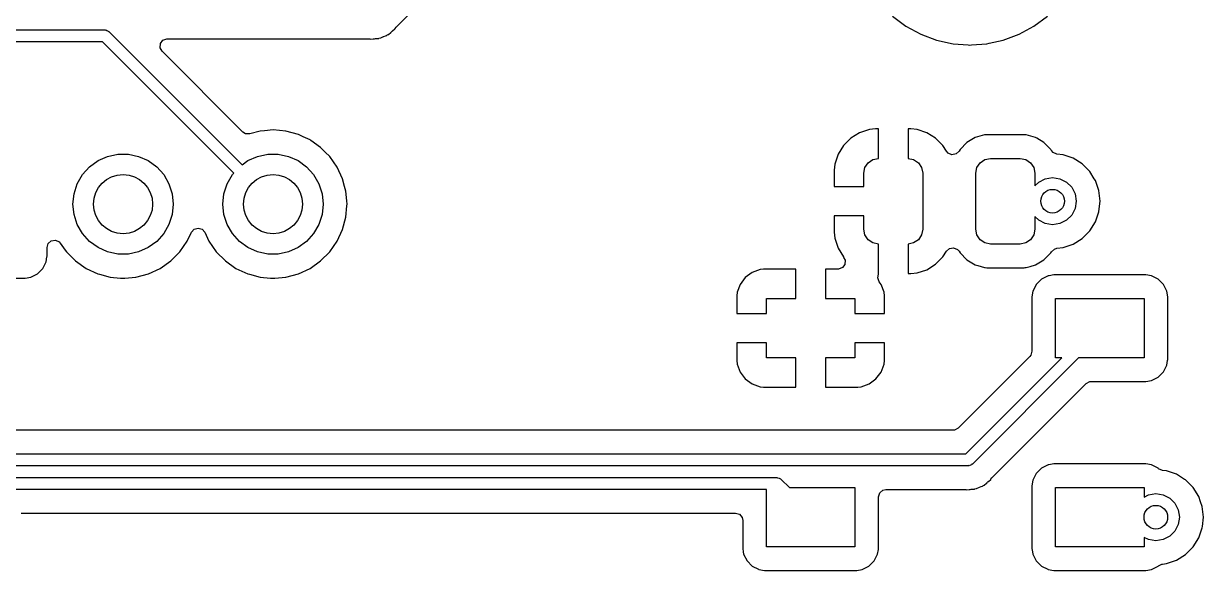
# Model space of a CAD drawing. Extents: x 0.71 to 7.56, y -5.16 to -0.79.
# Drawn here: x 4.989 to 5.776, y -1.988 to -1.624 of the extents above; entities that cross this region are included whole.
import ezdxf

# ---------------------------------------------------------------- set-up
doc = ezdxf.new("R2010")
doc.units = 0
doc.header["$MEASUREMENT"] = 0
doc.layers.add('BLACK', color=7, linetype='CONTINUOUS')

msp = doc.modelspace()

# ---------------------------------------------------------------- linework, layer by layer
at = {"layer": 'BLACK', "linetype": 'CONTINUOUS'}
for p, q in [((5.23721, -1.62624), (5.3044, -1.55906)), ((5.56837, -1.61873), (5.57739, -1.62548)), ((5.66277, -1.62548), (5.67179, -1.61873)), ((4.54072, -1.62795), (5.04291, -1.62795)), ((5.04291, -1.62795), (5.04322, -1.62805)), ((5.04322, -1.62805), (5.04353, -1.628)), ((5.04353, -1.628), (5.04435, -1.62842)), ((5.04435, -1.62842), (5.04523, -1.6287)), ((5.04523, -1.6287), (5.04541, -1.62896)), ((5.04541, -1.62896), (5.0457, -1.62911)), ((5.0457, -1.62911), (5.13452, -1.71792)), ((5.23397, -1.62939), (5.23435, -1.6291)), ((5.23435, -1.6291), (5.23479, -1.62867)), ((5.23479, -1.62867), (5.23491, -1.62855)), ((5.23491, -1.62855), (5.23646, -1.62721)), ((5.23646, -1.62721), (5.23656, -1.62705)), ((5.23656, -1.62705), (5.23721, -1.62624)), ((5.57739, -1.62548), (5.57739, -1.62548)), ((5.57739, -1.62548), (5.58728, -1.63088)), ((5.65288, -1.63088), (5.66277, -1.62548)), ((5.04128, -1.63583), (4.54235, -1.63583)), ((5.12891, -1.72346), (5.04128, -1.63583)), ((5.07978, -1.6398), (5.07998, -1.63705)), ((5.07998, -1.63705), (5.08163, -1.63485)), ((5.08163, -1.63485), (5.08421, -1.63389)), ((5.08421, -1.63389), (5.08455, -1.63388)), ((5.08455, -1.63388), (5.21877, -1.63388)), ((5.21877, -1.63388), (5.21981, -1.63399)), ((5.21981, -1.63399), (5.21999, -1.63403)), ((5.21999, -1.63403), (5.22203, -1.63388)), ((5.22203, -1.63388), (5.2222, -1.63388)), ((5.2222, -1.63388), (5.22282, -1.63388)), ((5.22282, -1.63388), (5.22343, -1.63379)), ((5.22343, -1.63379), (5.22361, -1.63377)), ((5.22361, -1.63377), (5.22564, -1.63363)), ((5.22564, -1.63363), (5.22582, -1.63356)), ((5.22582, -1.63356), (5.22683, -1.6333)), ((5.22683, -1.6333), (5.22702, -1.63327)), ((5.22702, -1.63327), (5.22888, -1.63243)), ((5.22888, -1.63243), (5.22904, -1.63236)), ((5.22904, -1.63236), (5.23018, -1.63193)), ((5.23018, -1.63193), (5.23095, -1.63165)), ((5.23095, -1.63165), (5.2311, -1.63153)), ((5.23095, -1.63165), (5.23095, -1.63165)), ((5.23095, -1.63165), (5.23095, -1.63165)), ((5.2311, -1.63153), (5.232, -1.631)), ((5.232, -1.631), (5.23217, -1.63092)), ((5.23217, -1.63092), (5.23372, -1.62958)), ((5.23372, -1.62958), (5.23385, -1.62947)), ((5.23385, -1.62947), (5.23397, -1.62939)), ((5.58728, -1.63088), (5.58728, -1.63088)), ((5.58728, -1.63088), (5.58728, -1.63088)), ((5.58728, -1.63088), (5.58728, -1.63088)), ((5.58728, -1.63088), (5.59783, -1.63482)), ((5.59783, -1.63482), (5.59783, -1.63482)), ((5.59783, -1.63482), (5.59783, -1.63482)), ((5.59783, -1.63482), (5.60884, -1.63721)), ((5.63132, -1.63721), (5.63285, -1.63688)), ((5.63285, -1.63688), (5.64232, -1.63482)), ((5.64232, -1.63482), (5.65288, -1.63088)), ((5.64232, -1.63482), (5.64232, -1.63482)), ((5.64232, -1.63482), (5.64232, -1.63482)), ((5.0811, -1.64221), (5.07978, -1.6398)), ((5.1349, -1.69601), (5.0811, -1.64221)), ((5.60884, -1.63721), (5.60884, -1.63721)), ((5.60884, -1.63721), (5.60884, -1.63721)), ((5.60884, -1.63721), (5.61883, -1.63793)), ((5.61883, -1.63793), (5.62008, -1.63802)), ((5.62008, -1.63802), (5.6212, -1.63794)), ((5.62008, -1.63802), (5.62008, -1.63802)), ((5.62008, -1.63802), (5.62008, -1.63802)), ((5.6212, -1.63794), (5.63132, -1.63721)), ((5.13687, -1.69721), (5.1349, -1.69601)), ((5.13962, -1.69728), (5.13687, -1.69721)), ((5.14654, -1.69542), (5.13962, -1.69728)), ((5.1494, -1.69517), (5.14654, -1.69542)), ((5.14654, -1.69542), (5.14654, -1.69542)), ((5.15512, -1.69467), (5.1494, -1.69517)), ((5.1637, -1.69542), (5.15512, -1.69467)), ((5.15512, -1.69467), (5.15512, -1.69467)), ((5.17202, -1.69765), (5.1637, -1.69542)), ((5.17528, -1.69918), (5.17202, -1.69765)), ((5.17202, -1.69765), (5.17202, -1.69765)), ((5.17202, -1.69765), (5.17202, -1.69765)), ((5.17983, -1.7013), (5.17528, -1.69918)), ((5.54649, -1.69648), (5.54062, -1.70011)), ((5.55304, -1.69431), (5.54649, -1.69648)), ((5.54649, -1.69648), (5.54649, -1.69648)), ((5.55709, -1.6939), (5.55304, -1.69431)), ((5.55906, -1.6939), (5.55709, -1.6939)), ((5.55709, -1.6939), (5.55709, -1.6939)), ((5.55906, -1.71358), (5.55906, -1.6939)), ((5.55906, -1.6939), (5.55906, -1.6939)), ((5.58071, -1.6939), (5.57874, -1.6939)), ((5.57874, -1.6939), (5.57874, -1.71358)), ((5.58475, -1.69431), (5.58071, -1.6939)), ((5.5913, -1.69648), (5.58475, -1.69431)), ((5.58475, -1.69431), (5.58475, -1.69431)), ((5.59718, -1.70011), (5.5913, -1.69648)), ((5.5913, -1.69648), (5.5913, -1.69648)), ((5.62361, -1.69973), (5.61804, -1.70303)), ((5.62982, -1.69793), (5.62361, -1.69973)), ((5.62361, -1.69973), (5.62361, -1.69973)), ((5.63127, -1.69781), (5.62982, -1.69793)), ((5.62982, -1.69793), (5.62982, -1.69793)), ((5.65613, -1.69781), (5.63127, -1.69781)), ((5.63127, -1.69781), (5.63127, -1.69781)), ((5.65758, -1.69793), (5.65613, -1.69781)), ((5.65613, -1.69781), (5.65613, -1.69781)), ((5.66379, -1.69973), (5.65758, -1.69793)), ((5.65758, -1.69793), (5.65758, -1.69793)), ((5.6638, -1.69973), (5.66379, -1.69973)), ((5.6646, -1.70021), (5.6638, -1.69973)), ((5.6638, -1.69973), (5.6638, -1.69973)), ((5.6638, -1.69973), (5.6638, -1.69973)), ((5.18046, -1.70174), (5.17983, -1.7013)), ((5.18688, -1.70624), (5.18046, -1.70174)), ((5.19002, -1.70937), (5.18688, -1.70624)), ((5.53574, -1.70499), (5.53211, -1.71086)), ((5.54062, -1.70011), (5.53574, -1.70499)), ((5.60206, -1.70499), (5.59718, -1.70011)), ((5.60443, -1.70883), (5.60206, -1.70499)), ((5.61346, -1.7076), (5.61278, -1.70875)), ((5.61804, -1.70303), (5.61346, -1.7076)), ((5.61346, -1.7076), (5.61346, -1.7076)), ((5.61804, -1.70303), (5.61804, -1.70303)), ((5.66936, -1.70303), (5.6646, -1.70021)), ((5.67394, -1.7076), (5.66936, -1.70303)), ((5.66936, -1.70303), (5.66936, -1.70303)), ((5.67423, -1.7081), (5.67394, -1.7076)), ((5.67394, -1.7076), (5.67394, -1.7076)), ((5.67394, -1.7076), (5.67394, -1.7076)), ((5.03273, -1.71923), (5.03839, -1.71511)), ((5.03839, -1.71511), (5.04478, -1.71227)), ((5.04478, -1.71227), (5.05162, -1.71081)), ((5.05162, -1.71081), (5.05862, -1.71081)), ((5.05862, -1.71081), (5.06546, -1.71227)), ((5.06546, -1.71227), (5.07185, -1.71511)), ((5.07185, -1.71511), (5.07751, -1.71923)), ((5.13452, -1.71792), (5.13839, -1.71511)), ((5.13839, -1.71511), (5.14478, -1.71227)), ((5.14478, -1.71227), (5.15162, -1.71081)), ((5.15162, -1.71081), (5.15862, -1.71081)), ((5.15862, -1.71081), (5.16546, -1.71227)), ((5.16546, -1.71227), (5.17185, -1.71511)), ((5.17185, -1.71511), (5.17751, -1.71923)), ((5.19298, -1.71233), (5.19002, -1.70937)), ((5.19792, -1.71938), (5.19298, -1.71233)), ((5.53211, -1.71086), (5.52994, -1.71741)), ((5.53211, -1.71086), (5.53211, -1.71086)), ((5.5521, -1.71647), (5.55529, -1.71433)), ((5.55529, -1.71433), (5.55906, -1.71358)), ((5.57874, -1.71358), (5.58251, -1.71433)), ((5.58251, -1.71433), (5.5857, -1.71647)), ((5.60552, -1.71007), (5.60443, -1.70883)), ((5.60807, -1.71112), (5.60552, -1.71007)), ((5.61077, -1.71063), (5.60807, -1.71112)), ((5.61278, -1.70875), (5.61077, -1.71063)), ((5.6269, -1.71647), (5.63009, -1.71433)), ((5.63009, -1.71433), (5.63386, -1.71358)), ((5.63386, -1.71358), (5.65354, -1.71358)), ((5.65354, -1.71358), (5.65731, -1.71433)), ((5.65731, -1.71433), (5.6605, -1.71647)), ((5.67439, -1.70837), (5.67423, -1.7081)), ((5.67551, -1.70967), (5.67439, -1.70837)), ((5.67805, -1.71073), (5.67551, -1.70967)), ((5.68225, -1.71121), (5.67805, -1.71073)), ((5.68896, -1.71355), (5.68225, -1.71121)), ((5.68225, -1.71121), (5.68225, -1.71121)), ((5.69497, -1.71733), (5.68896, -1.71355)), ((5.02804, -1.72442), (5.03273, -1.71923)), ((5.07751, -1.71923), (5.08219, -1.72442)), ((5.12804, -1.72442), (5.12891, -1.72346)), ((5.17751, -1.71923), (5.18219, -1.72442)), ((5.20156, -1.72719), (5.19792, -1.71938)), ((5.19792, -1.71938), (5.19792, -1.71938)), ((5.19792, -1.71938), (5.19792, -1.71938)), ((5.52994, -1.71741), (5.52953, -1.72146)), ((5.52953, -1.72146), (5.52953, -1.73228)), ((5.52994, -1.71741), (5.52994, -1.71741)), ((5.54921, -1.72343), (5.54996, -1.71966)), ((5.54921, -1.73228), (5.54921, -1.72343)), ((5.54996, -1.71966), (5.5521, -1.71647)), ((5.5857, -1.71647), (5.58783, -1.71966)), ((5.58783, -1.71966), (5.58858, -1.72343)), ((5.58858, -1.72343), (5.58858, -1.76083)), ((5.62402, -1.72343), (5.62476, -1.71966)), ((5.62402, -1.76083), (5.62402, -1.72343)), ((5.62476, -1.71966), (5.6269, -1.71647)), ((5.6605, -1.71647), (5.66264, -1.71966)), ((5.66264, -1.71966), (5.66339, -1.72343)), ((5.66339, -1.72343), (5.66339, -1.73194)), ((5.69999, -1.72235), (5.69497, -1.71733)), ((5.70303, -1.72719), (5.69999, -1.72235)), ((5.02238, -1.73714), (5.02455, -1.73048)), ((5.02455, -1.73048), (5.02804, -1.72442)), ((5.08219, -1.72442), (5.08569, -1.73048)), ((5.08569, -1.73048), (5.08785, -1.73714)), ((5.12238, -1.73714), (5.12455, -1.73048)), ((5.12455, -1.73048), (5.12804, -1.72442)), ((5.18219, -1.72442), (5.18569, -1.73048)), ((5.18569, -1.73048), (5.18785, -1.73714)), ((5.20292, -1.73228), (5.20156, -1.72719)), ((5.66339, -1.73194), (5.66594, -1.72939)), ((5.66594, -1.72939), (5.67033, -1.72715)), ((5.67033, -1.72715), (5.6752, -1.72638)), ((5.6752, -1.72638), (5.68006, -1.72715)), ((5.68006, -1.72715), (5.68445, -1.72939)), ((5.68445, -1.72939), (5.68794, -1.73287)), ((5.70377, -1.72837), (5.70303, -1.72719)), ((5.70514, -1.73228), (5.70377, -1.72837)), ((5.02165, -1.74409), (5.02238, -1.73714)), ((5.08785, -1.73714), (5.08858, -1.74409)), ((5.12165, -1.74409), (5.12238, -1.73714)), ((5.18785, -1.73714), (5.18858, -1.74409)), ((5.20379, -1.73551), (5.20292, -1.73228)), ((5.20434, -1.74184), (5.20379, -1.73551)), ((5.52953, -1.73228), (5.54921, -1.73228)), ((5.68794, -1.73287), (5.69017, -1.73726)), ((5.69017, -1.73726), (5.69094, -1.74213)), ((5.70612, -1.73507), (5.70514, -1.73228)), ((5.70691, -1.74213), (5.70612, -1.73507)), ((5.70612, -1.73507), (5.70612, -1.73507)), ((5.02238, -1.75105), (5.02165, -1.74409)), ((5.08858, -1.74409), (5.08785, -1.75105)), ((5.12238, -1.75105), (5.12165, -1.74409)), ((5.18858, -1.74409), (5.18785, -1.75105)), ((5.20379, -1.75268), (5.20444, -1.74521)), ((5.20454, -1.74409), (5.20434, -1.74184)), ((5.20444, -1.74521), (5.20454, -1.74409)), ((5.20454, -1.74409), (5.20454, -1.74409)), ((5.69017, -1.74699), (5.68794, -1.75138)), ((5.69094, -1.74213), (5.69017, -1.74699)), ((5.70612, -1.74918), (5.70653, -1.74554)), ((5.70653, -1.74554), (5.70691, -1.74213)), ((5.70691, -1.74213), (5.70691, -1.74213)), ((5.02455, -1.75771), (5.02238, -1.75105)), ((5.08785, -1.75105), (5.08569, -1.75771)), ((5.12455, -1.75771), (5.12238, -1.75105)), ((5.18785, -1.75105), (5.18569, -1.75771)), ((5.20156, -1.761), (5.20379, -1.75268)), ((5.54921, -1.75197), (5.52953, -1.75197)), ((5.52953, -1.75197), (5.52953, -1.76279)), ((5.54921, -1.76083), (5.54921, -1.75197)), ((5.66594, -1.75487), (5.66339, -1.75231)), ((5.66339, -1.75231), (5.66339, -1.76083)), ((5.67033, -1.7571), (5.66594, -1.75487)), ((5.68445, -1.75487), (5.68006, -1.7571)), ((5.68794, -1.75138), (5.68445, -1.75487)), ((5.70377, -1.75589), (5.70612, -1.74918)), ((5.02804, -1.76376), (5.02455, -1.75771)), ((5.08569, -1.75771), (5.08219, -1.76376)), ((5.09792, -1.7688), (5.10069, -1.76285)), ((5.10069, -1.76285), (5.10251, -1.76079)), ((5.10251, -1.76079), (5.10516, -1.76003)), ((5.10516, -1.76003), (5.10779, -1.76083)), ((5.10779, -1.76083), (5.10954, -1.76285)), ((5.10954, -1.76285), (5.11232, -1.7688)), ((5.12804, -1.76376), (5.12455, -1.75771)), ((5.18569, -1.75771), (5.18219, -1.76376)), ((5.19792, -1.7688), (5.20156, -1.761)), ((5.52953, -1.76279), (5.52994, -1.76684)), ((5.54996, -1.76459), (5.54921, -1.76083)), ((5.58858, -1.76083), (5.58783, -1.76459)), ((5.62476, -1.76459), (5.62402, -1.76083)), ((5.66339, -1.76083), (5.66264, -1.76459)), ((5.6752, -1.75787), (5.67033, -1.7571)), ((5.68006, -1.7571), (5.6752, -1.75787)), ((5.69497, -1.76692), (5.69999, -1.7619)), ((5.69999, -1.7619), (5.70377, -1.75589)), ((5.00435, -1.77291), (5.00513, -1.77027)), ((5.00513, -1.77027), (5.0072, -1.76847)), ((5.0072, -1.76847), (5.00993, -1.76808)), ((5.00993, -1.76808), (5.01243, -1.76922)), ((5.01243, -1.76922), (5.01323, -1.77011)), ((5.01323, -1.77011), (5.01643, -1.77468)), ((5.03273, -1.76896), (5.02804, -1.76376)), ((5.03839, -1.77308), (5.03273, -1.76896)), ((5.07751, -1.76896), (5.07185, -1.77308)), ((5.08219, -1.76376), (5.07751, -1.76896)), ((5.09298, -1.77586), (5.09792, -1.7688)), ((5.11232, -1.7688), (5.11726, -1.77586)), ((5.13273, -1.76896), (5.12804, -1.76376)), ((5.13839, -1.77308), (5.13273, -1.76896)), ((5.17751, -1.76896), (5.17185, -1.77308)), ((5.18219, -1.76376), (5.17751, -1.76896)), ((5.19298, -1.77586), (5.19792, -1.7688)), ((5.52994, -1.76684), (5.53211, -1.77339)), ((5.5521, -1.76779), (5.54996, -1.76459)), ((5.55529, -1.76992), (5.5521, -1.76779)), ((5.55906, -1.77067), (5.55529, -1.76992)), ((5.55906, -1.79082), (5.55906, -1.77067)), ((5.58251, -1.76992), (5.57874, -1.77067)), ((5.57874, -1.77067), (5.57874, -1.79035)), ((5.5857, -1.76779), (5.58251, -1.76992)), ((5.58783, -1.76459), (5.5857, -1.76779)), ((5.6269, -1.76779), (5.62476, -1.76459)), ((5.63009, -1.76992), (5.6269, -1.76779)), ((5.63386, -1.77067), (5.63009, -1.76992)), ((5.65354, -1.77067), (5.63386, -1.77067)), ((5.65731, -1.76992), (5.65354, -1.77067)), ((5.6605, -1.76779), (5.65731, -1.76992)), ((5.66264, -1.76459), (5.6605, -1.76779)), ((5.68225, -1.77305), (5.68896, -1.7707)), ((5.68896, -1.7707), (5.69497, -1.76692)), ((5.00435, -1.7788), (5.00435, -1.77291)), ((5.01643, -1.77468), (5.01726, -1.77586)), ((5.01726, -1.77586), (5.02335, -1.78195)), ((5.04478, -1.77592), (5.03839, -1.77308)), ((5.05162, -1.77738), (5.04478, -1.77592)), ((5.05862, -1.77738), (5.05162, -1.77738)), ((5.06546, -1.77592), (5.05862, -1.77738)), ((5.07185, -1.77308), (5.06546, -1.77592)), ((5.08688, -1.78195), (5.09298, -1.77586)), ((5.11726, -1.77586), (5.12335, -1.78195)), ((5.14478, -1.77592), (5.13839, -1.77308)), ((5.15162, -1.77738), (5.14478, -1.77592)), ((5.15862, -1.77738), (5.15162, -1.77738)), ((5.16546, -1.77592), (5.15862, -1.77738)), ((5.17185, -1.77308), (5.16546, -1.77592)), ((5.18688, -1.78195), (5.19298, -1.77586)), ((5.53211, -1.77339), (5.53211, -1.77339)), ((5.53211, -1.77339), (5.53574, -1.77927)), ((5.60206, -1.77927), (5.60443, -1.77543)), ((5.60443, -1.77543), (5.60647, -1.77359)), ((5.60647, -1.77359), (5.60919, -1.77314)), ((5.60919, -1.77314), (5.61171, -1.77424)), ((5.61171, -1.77424), (5.61278, -1.7755)), ((5.61278, -1.7755), (5.61346, -1.77665)), ((5.61346, -1.77665), (5.61346, -1.77665)), ((5.61346, -1.77665), (5.61346, -1.77665)), ((5.61346, -1.77665), (5.61804, -1.78122)), ((5.66936, -1.78122), (5.67394, -1.77665)), ((5.67394, -1.77665), (5.67439, -1.77589)), ((5.67439, -1.77589), (5.6764, -1.77401)), ((5.6764, -1.77401), (5.67805, -1.77352)), ((5.67805, -1.77352), (5.68225, -1.77305)), ((5.0015, -1.78694), (5.00377, -1.78249)), ((5.00377, -1.78249), (5.00428, -1.77927)), ((5.00377, -1.78249), (5.00377, -1.78249)), ((5.00377, -1.78249), (5.00377, -1.78249)), ((5.00428, -1.77927), (5.00435, -1.7788)), ((5.02335, -1.78195), (5.03041, -1.78689)), ((5.07983, -1.78689), (5.08688, -1.78195)), ((5.12335, -1.78195), (5.13041, -1.78689)), ((5.17983, -1.78689), (5.18688, -1.78195)), ((5.53501, -1.78643), (5.53243, -1.78739)), ((5.53666, -1.78423), (5.53501, -1.78643)), ((5.53574, -1.77927), (5.53591, -1.77949)), ((5.53591, -1.77949), (5.53581, -1.77957)), ((5.53581, -1.77957), (5.53686, -1.78148)), ((5.53686, -1.78148), (5.53666, -1.78423)), ((5.5913, -1.78777), (5.59718, -1.78415)), ((5.59718, -1.78415), (5.60206, -1.77927)), ((5.61804, -1.78122), (5.61804, -1.78122)), ((5.61804, -1.78122), (5.61804, -1.78122)), ((5.61804, -1.78122), (5.62361, -1.78452)), ((5.62361, -1.78452), (5.62525, -1.78499)), ((5.62525, -1.78499), (5.62982, -1.78632)), ((5.62982, -1.78632), (5.62982, -1.78632)), ((5.62982, -1.78632), (5.62982, -1.78632)), ((5.62982, -1.78632), (5.6303, -1.78636)), ((5.6303, -1.78636), (5.63127, -1.78644)), ((5.63127, -1.78644), (5.63127, -1.78644)), ((5.63127, -1.78644), (5.65613, -1.78644)), ((5.65613, -1.78644), (5.65686, -1.78638)), ((5.65686, -1.78638), (5.65758, -1.78632)), ((5.65758, -1.78632), (5.66017, -1.78557)), ((5.65758, -1.78632), (5.65758, -1.78632)), ((5.65758, -1.78632), (5.65758, -1.78632)), ((5.66017, -1.78557), (5.6638, -1.78452)), ((5.6638, -1.78452), (5.66936, -1.78122)), ((4.92041, -1.79333), (4.98982, -1.79333)), ((4.98982, -1.79333), (4.99352, -1.79274)), ((4.99352, -1.79274), (4.99797, -1.79047)), ((4.99797, -1.79047), (5.0015, -1.78694)), ((5.03041, -1.78689), (5.03822, -1.79053)), ((5.03822, -1.79053), (5.03822, -1.79053)), ((5.03822, -1.79053), (5.03822, -1.79053)), ((5.03822, -1.79053), (5.03942, -1.79086)), ((5.03942, -1.79086), (5.04654, -1.79276)), ((5.04654, -1.79276), (5.05342, -1.79337)), ((5.05342, -1.79337), (5.05512, -1.79351)), ((5.05512, -1.79351), (5.05623, -1.79342)), ((5.05512, -1.79351), (5.05512, -1.79351)), ((5.05512, -1.79351), (5.05512, -1.79351)), ((5.05623, -1.79342), (5.0637, -1.79276)), ((5.0637, -1.79276), (5.07202, -1.79053)), ((5.07202, -1.79053), (5.07983, -1.78689)), ((5.13041, -1.78689), (5.13822, -1.79053)), ((5.13822, -1.79053), (5.13822, -1.79053)), ((5.13822, -1.79053), (5.13822, -1.79053)), ((5.13822, -1.79053), (5.13942, -1.79086)), ((5.13942, -1.79086), (5.14654, -1.79276)), ((5.14654, -1.79276), (5.15342, -1.79337)), ((5.15342, -1.79337), (5.15512, -1.79351)), ((5.15512, -1.79351), (5.15623, -1.79342)), ((5.15512, -1.79351), (5.15512, -1.79351)), ((5.15512, -1.79351), (5.15512, -1.79351)), ((5.15623, -1.79342), (5.1637, -1.79276)), ((5.1637, -1.79276), (5.17202, -1.79053)), ((5.17202, -1.79053), (5.17983, -1.78689)), ((5.47019, -1.79302), (5.4668, -1.79756)), ((5.47472, -1.78963), (5.47019, -1.79302)), ((5.47019, -1.79302), (5.47019, -1.79302)), ((5.48002, -1.78765), (5.47472, -1.78963)), ((5.47472, -1.78963), (5.47472, -1.78963)), ((5.48237, -1.7874), (5.48002, -1.78765)), ((5.48002, -1.78765), (5.48002, -1.78765)), ((5.50394, -1.7874), (5.48237, -1.7874)), ((5.50394, -1.80709), (5.50394, -1.7874)), ((5.53209, -1.7874), (5.52362, -1.7874)), ((5.52362, -1.7874), (5.52362, -1.80709)), ((5.53243, -1.78739), (5.53209, -1.7874)), ((5.55852, -1.79327), (5.55906, -1.79082)), ((5.55948, -1.79585), (5.55852, -1.79327)), ((5.57874, -1.79035), (5.58071, -1.79035)), ((5.58071, -1.79035), (5.58475, -1.78994)), ((5.58071, -1.79035), (5.58071, -1.79035)), ((5.58475, -1.78994), (5.5913, -1.78777)), ((5.5913, -1.78777), (5.5913, -1.78777)), ((5.66778, -1.79417), (5.66425, -1.7977)), ((5.67223, -1.7919), (5.66778, -1.79417)), ((5.66778, -1.79417), (5.66778, -1.79417)), ((5.66778, -1.79417), (5.66778, -1.79417)), ((5.67299, -1.79178), (5.67223, -1.7919)), ((5.67592, -1.79132), (5.67299, -1.79178)), ((5.73746, -1.79132), (5.67592, -1.79132)), ((5.74115, -1.7919), (5.73746, -1.79132)), ((5.74258, -1.79263), (5.74115, -1.7919)), ((5.7456, -1.79417), (5.74258, -1.79263)), ((5.74914, -1.7977), (5.7456, -1.79417)), ((5.7456, -1.79417), (5.7456, -1.79417)), ((5.7456, -1.79417), (5.7456, -1.79417)), ((5.4668, -1.79756), (5.46482, -1.80286)), ((5.4668, -1.79756), (5.4668, -1.79756)), ((5.56076, -1.79756), (5.55948, -1.79585)), ((5.56274, -1.80286), (5.56076, -1.79756)), ((5.56076, -1.79756), (5.56076, -1.79756)), ((5.66198, -1.80215), (5.6614, -1.80585)), ((5.66372, -1.79873), (5.66198, -1.80215)), ((5.66425, -1.7977), (5.66372, -1.79873)), ((5.66425, -1.7977), (5.66425, -1.7977)), ((5.66425, -1.7977), (5.66425, -1.7977)), ((5.7514, -1.80215), (5.74914, -1.7977)), ((5.74914, -1.7977), (5.74914, -1.7977)), ((5.74914, -1.7977), (5.74914, -1.7977)), ((5.75199, -1.80585), (5.7514, -1.80215)), ((5.46482, -1.80286), (5.46457, -1.8052)), ((5.46457, -1.8052), (5.46457, -1.81693)), ((5.46482, -1.80286), (5.46482, -1.80286)), ((5.48425, -1.81693), (5.48425, -1.80709)), ((5.48425, -1.80709), (5.50394, -1.80709)), ((5.52362, -1.80709), (5.54331, -1.80709)), ((5.54331, -1.80709), (5.54331, -1.81693)), ((5.56299, -1.8052), (5.56274, -1.80286)), ((5.56274, -1.80286), (5.56274, -1.80286)), ((5.56299, -1.81693), (5.56299, -1.8052)), ((5.56299, -1.8052), (5.56299, -1.8052)), ((5.6614, -1.80585), (5.6614, -1.84218)), ((5.67717, -1.84646), (5.67717, -1.80709)), ((5.67717, -1.80709), (5.73622, -1.80709)), ((5.73622, -1.80709), (5.73622, -1.84646)), ((5.75199, -1.8477), (5.75199, -1.80585)), ((5.46457, -1.81693), (5.48425, -1.81693)), ((5.54331, -1.81693), (5.56299, -1.81693)), ((5.48425, -1.83661), (5.46457, -1.83661)), ((5.46457, -1.83661), (5.46457, -1.84834)), ((5.48425, -1.84646), (5.48425, -1.83661)), ((5.56299, -1.83661), (5.54331, -1.83661)), ((5.54331, -1.83661), (5.54331, -1.84646)), ((5.56299, -1.84834), (5.56299, -1.83661)), ((5.46457, -1.84834), (5.46482, -1.85068)), ((5.50394, -1.84646), (5.48425, -1.84646)), ((5.50394, -1.86614), (5.50394, -1.84646)), ((5.54331, -1.84646), (5.52362, -1.84646)), ((5.52362, -1.84646), (5.52362, -1.86614)), ((5.56274, -1.85068), (5.56299, -1.84834)), ((5.56299, -1.84834), (5.56299, -1.84834)), ((5.65997, -1.84563), (5.61217, -1.89343)), ((5.61727, -1.91063), (5.68144, -1.84646)), ((5.69258, -1.84646), (5.62168, -1.91735)), ((5.66062, -1.84482), (5.65997, -1.84563)), ((5.6614, -1.84218), (5.66062, -1.84482)), ((5.68144, -1.84646), (5.67717, -1.84646)), ((5.73622, -1.84646), (5.69258, -1.84646)), ((5.7514, -1.85139), (5.75189, -1.84834)), ((5.75189, -1.84834), (5.75199, -1.8477)), ((5.46482, -1.85068), (5.46482, -1.85068)), ((5.46482, -1.85068), (5.4668, -1.85599)), ((5.4668, -1.85599), (5.4668, -1.85599)), ((5.4668, -1.85599), (5.47019, -1.86052)), ((5.55737, -1.86052), (5.56076, -1.85599)), ((5.56076, -1.85599), (5.56274, -1.85068)), ((5.56076, -1.85599), (5.56076, -1.85599)), ((5.56274, -1.85068), (5.56274, -1.85068)), ((5.7456, -1.85937), (5.74914, -1.85584)), ((5.74914, -1.85584), (5.7514, -1.85139)), ((5.7514, -1.85139), (5.7514, -1.85139)), ((5.7514, -1.85139), (5.7514, -1.85139)), ((5.47019, -1.86052), (5.47019, -1.86052)), ((5.47019, -1.86052), (5.47472, -1.86391)), ((5.47472, -1.86391), (5.47472, -1.86391)), ((5.47472, -1.86391), (5.48002, -1.86589)), ((5.54753, -1.86589), (5.55284, -1.86391)), ((5.55284, -1.86391), (5.55737, -1.86052)), ((5.55284, -1.86391), (5.55284, -1.86391)), ((5.55737, -1.86052), (5.55737, -1.86052)), ((5.6347, -1.92663), (5.69768, -1.86365)), ((5.69768, -1.86365), (5.70009, -1.86234)), ((5.70009, -1.86234), (5.70113, -1.86222)), ((5.70113, -1.86222), (5.73746, -1.86222)), ((5.73746, -1.86222), (5.74115, -1.86164)), ((5.73746, -1.86222), (5.73746, -1.86222)), ((5.74115, -1.86164), (5.7456, -1.85937)), ((5.48002, -1.86589), (5.48002, -1.86589)), ((5.48002, -1.86589), (5.48237, -1.86614)), ((5.48237, -1.86614), (5.48237, -1.86614)), ((5.48237, -1.86614), (5.50394, -1.86614)), ((5.52362, -1.86614), (5.54519, -1.86614)), ((5.54519, -1.86614), (5.54753, -1.86589)), ((5.54519, -1.86614), (5.54519, -1.86614)), ((5.54753, -1.86589), (5.54753, -1.86589)), ((5.60871, -1.89486), (4.94968, -1.89486)), ((5.60975, -1.89475), (5.60871, -1.89486)), ((5.61217, -1.89343), (5.60975, -1.89475)), ((4.94685, -1.91063), (5.61727, -1.91063)), ((5.6189, -1.9185), (4.95079, -1.9185)), ((5.6192, -1.91841), (5.6189, -1.9185)), ((5.61951, -1.91846), (5.6192, -1.91841)), ((5.62033, -1.91804), (5.61951, -1.91846)), ((5.62121, -1.91775), (5.62033, -1.91804)), ((5.6214, -1.91749), (5.62121, -1.91775)), ((5.62168, -1.91735), (5.6214, -1.91749)), ((5.66778, -1.92016), (5.66425, -1.92369)), ((5.67223, -1.91789), (5.66778, -1.92016)), ((5.66778, -1.92016), (5.66778, -1.92016)), ((5.66778, -1.92016), (5.66778, -1.92016)), ((5.67274, -1.91781), (5.67223, -1.91789)), ((5.67592, -1.9173), (5.67274, -1.91781)), ((5.73746, -1.9173), (5.67592, -1.9173)), ((5.74115, -1.91789), (5.73746, -1.9173)), ((5.74208, -1.91836), (5.74115, -1.91789)), ((5.7456, -1.92016), (5.74208, -1.91836)), ((5.74561, -1.92016), (5.7456, -1.92016)), ((5.7456, -1.92016), (5.7456, -1.92016)), ((5.74595, -1.92047), (5.74561, -1.92016)), ((4.9626, -1.92638), (5.49134, -1.92638)), ((5.49134, -1.92638), (5.49164, -1.92648)), ((5.49164, -1.92648), (5.49195, -1.92643)), ((5.49195, -1.92643), (5.49278, -1.92684)), ((5.49278, -1.92684), (5.49365, -1.92713)), ((5.49365, -1.92713), (5.49384, -1.92739)), ((5.49384, -1.92739), (5.49412, -1.92753)), ((5.49412, -1.92753), (5.49966, -1.93307)), ((5.6324, -1.92894), (5.63394, -1.9276)), ((5.63394, -1.9276), (5.63405, -1.92744)), ((5.63405, -1.92744), (5.6347, -1.92663)), ((5.66198, -1.92814), (5.6614, -1.93183)), ((5.664, -1.92418), (5.66198, -1.92814)), ((5.66425, -1.92369), (5.664, -1.92418)), ((5.66425, -1.92369), (5.66425, -1.92369)), ((5.66425, -1.92369), (5.66425, -1.92369)), ((5.74849, -1.92154), (5.74595, -1.92047)), ((5.75115, -1.92184), (5.74849, -1.92154)), ((5.75786, -1.92418), (5.75115, -1.92184)), ((5.7633, -1.9276), (5.75786, -1.92418)), ((5.76387, -1.92796), (5.7633, -1.9276)), ((5.76889, -1.93298), (5.76387, -1.92796)), ((5.48425, -1.93425), (4.96654, -1.93425)), ((5.48425, -1.97244), (5.48425, -1.93425)), ((5.49966, -1.93307), (5.54331, -1.93307)), ((5.54331, -1.93307), (5.54331, -1.97244)), ((5.55985, -1.93651), (5.56193, -1.93471)), ((5.56193, -1.93471), (5.56396, -1.93427)), ((5.56396, -1.93427), (5.61625, -1.93427)), ((5.61625, -1.93427), (5.61729, -1.93438)), ((5.61729, -1.93438), (5.61748, -1.93442)), ((5.61748, -1.93442), (5.61951, -1.93428)), ((5.61951, -1.93428), (5.61969, -1.93427)), ((5.61969, -1.93427), (5.62031, -1.93427)), ((5.62031, -1.93427), (5.62092, -1.93418)), ((5.62092, -1.93418), (5.62109, -1.93416)), ((5.62109, -1.93416), (5.62313, -1.93402)), ((5.62313, -1.93402), (5.62331, -1.93395)), ((5.62331, -1.93395), (5.62432, -1.93369)), ((5.62432, -1.93369), (5.62451, -1.93367)), ((5.62451, -1.93367), (5.62636, -1.93282)), ((5.62636, -1.93282), (5.62652, -1.93275)), ((5.62652, -1.93275), (5.62766, -1.93233)), ((5.62766, -1.93233), (5.62844, -1.93204)), ((5.62844, -1.93204), (5.62859, -1.93193)), ((5.62844, -1.93204), (5.62844, -1.93204)), ((5.62844, -1.93204), (5.62844, -1.93204)), ((5.62859, -1.93193), (5.62949, -1.93139)), ((5.62949, -1.93139), (5.62966, -1.93131)), ((5.62966, -1.93131), (5.6312, -1.92998)), ((5.6312, -1.92998), (5.63134, -1.92987)), ((5.63134, -1.92987), (5.63145, -1.92978)), ((5.63145, -1.92978), (5.63183, -1.9295)), ((5.63183, -1.9295), (5.63227, -1.92906)), ((5.63227, -1.92906), (5.6324, -1.92894)), ((5.6614, -1.93183), (5.6614, -1.97368)), ((5.67717, -1.97244), (5.67717, -1.93307)), ((5.67717, -1.93307), (5.73622, -1.93307)), ((5.73622, -1.93307), (5.73622, -1.93931)), ((5.77267, -1.939), (5.76889, -1.93298)), ((5.55907, -1.93915), (5.55985, -1.93651)), ((5.55907, -1.97368), (5.55907, -1.93915)), ((5.73622, -1.93931), (5.73923, -1.93778)), ((5.73923, -1.93778), (5.74409, -1.93701)), ((5.74409, -1.93701), (5.74896, -1.93778)), ((5.74896, -1.93778), (5.75335, -1.94002)), ((5.75335, -1.94002), (5.75683, -1.9435)), ((5.75683, -1.9435), (5.75907, -1.94789)), ((5.7739, -1.9425), (5.77267, -1.939)), ((5.77501, -1.9457), (5.7739, -1.9425)), ((4.98719, -1.95002), (5.4636, -1.95002)), ((5.4636, -1.95002), (5.46624, -1.95079)), ((5.46624, -1.95079), (5.46804, -1.95287)), ((5.75907, -1.94789), (5.75984, -1.95276)), ((5.77581, -1.95276), (5.77501, -1.9457)), ((5.77501, -1.9457), (5.77501, -1.9457)), ((5.46804, -1.95287), (5.46848, -1.9549)), ((5.46848, -1.9549), (5.46848, -1.97368)), ((5.75907, -1.95762), (5.75683, -1.96201)), ((5.75984, -1.95276), (5.75907, -1.95762)), ((5.77267, -1.96652), (5.77501, -1.95981)), ((5.77501, -1.95981), (5.7751, -1.95903)), ((5.7751, -1.95903), (5.77581, -1.95276)), ((5.77581, -1.95276), (5.77581, -1.95276)), ((5.73923, -1.96773), (5.73622, -1.9662)), ((5.73622, -1.9662), (5.73622, -1.97244)), ((5.75335, -1.9655), (5.74896, -1.96773)), ((5.75683, -1.96201), (5.75335, -1.9655)), ((5.76889, -1.97253), (5.77267, -1.96652)), ((5.46848, -1.97368), (5.46882, -1.97581)), ((5.54331, -1.97244), (5.48425, -1.97244)), ((5.55849, -1.97737), (5.55896, -1.97439)), ((5.55896, -1.97439), (5.55907, -1.97368)), ((5.55907, -1.97368), (5.55907, -1.97368)), ((5.6614, -1.97368), (5.66173, -1.97581)), ((5.73622, -1.97244), (5.67717, -1.97244)), ((5.74409, -1.9685), (5.73923, -1.96773)), ((5.74896, -1.96773), (5.74409, -1.9685)), ((5.76387, -1.97755), (5.76889, -1.97253)), ((5.46882, -1.97581), (5.46907, -1.97737)), ((5.46907, -1.97737), (5.47134, -1.98182)), ((5.47134, -1.98182), (5.47134, -1.98182)), ((5.47134, -1.98182), (5.47134, -1.98182)), ((5.47134, -1.98182), (5.47487, -1.98536)), ((5.55269, -1.98536), (5.55622, -1.98182)), ((5.55622, -1.98182), (5.55849, -1.97737)), ((5.55849, -1.97737), (5.55849, -1.97737)), ((5.55849, -1.97737), (5.55849, -1.97737)), ((5.66173, -1.97581), (5.66198, -1.97737)), ((5.66198, -1.97737), (5.66425, -1.98182)), ((5.66425, -1.98182), (5.66425, -1.98182)), ((5.66425, -1.98182), (5.66425, -1.98182)), ((5.66425, -1.98182), (5.66778, -1.98536)), ((5.75115, -1.98368), (5.75786, -1.98133)), ((5.75786, -1.98133), (5.76387, -1.97755)), ((5.47487, -1.98536), (5.47487, -1.98536)), ((5.47487, -1.98536), (5.47487, -1.98536)), ((5.47487, -1.98536), (5.47901, -1.98747)), ((5.47901, -1.98747), (5.47932, -1.98762)), ((5.47932, -1.98762), (5.48301, -1.98821)), ((5.48301, -1.98821), (5.48301, -1.98821)), ((5.48301, -1.98821), (5.54455, -1.98821)), ((5.54455, -1.98821), (5.54824, -1.98762)), ((5.54824, -1.98762), (5.55269, -1.98536)), ((5.66778, -1.98536), (5.66778, -1.98536)), ((5.66778, -1.98536), (5.66778, -1.98536)), ((5.66778, -1.98536), (5.67192, -1.98747)), ((5.67192, -1.98747), (5.67223, -1.98762)), ((5.67223, -1.98762), (5.67592, -1.98821)), ((5.67592, -1.98821), (5.67592, -1.98821)), ((5.67592, -1.98821), (5.73746, -1.98821)), ((5.73746, -1.98821), (5.74115, -1.98762)), ((5.74115, -1.98762), (5.7456, -1.98536)), ((5.7456, -1.98536), (5.74591, -1.98513)), ((5.7456, -1.98536), (5.7456, -1.98536)), ((5.74591, -1.98513), (5.74595, -1.98518)), ((5.74595, -1.98518), (5.748, -1.98406)), ((5.748, -1.98406), (5.74849, -1.98398)), ((5.74849, -1.98398), (5.75115, -1.98368)), ((5.75115, -1.98368), (5.75115, -1.98368)), ((5.75115, -1.98368), (5.75115, -1.98368))]:
    msp.add_line(p, q, dxfattribs=at)
at = {"layer": 'BLACK'}
for centre, radius in [((5.05512, -1.74409), 0.019685), ((5.15512, -1.74409), 0.019685), ((5.6752, -1.74213), 0.007874), ((5.74409, -1.95276), 0.007874)]:
    msp.add_circle(centre, radius, dxfattribs=at)

doc.saveas('drawing.dxf')
